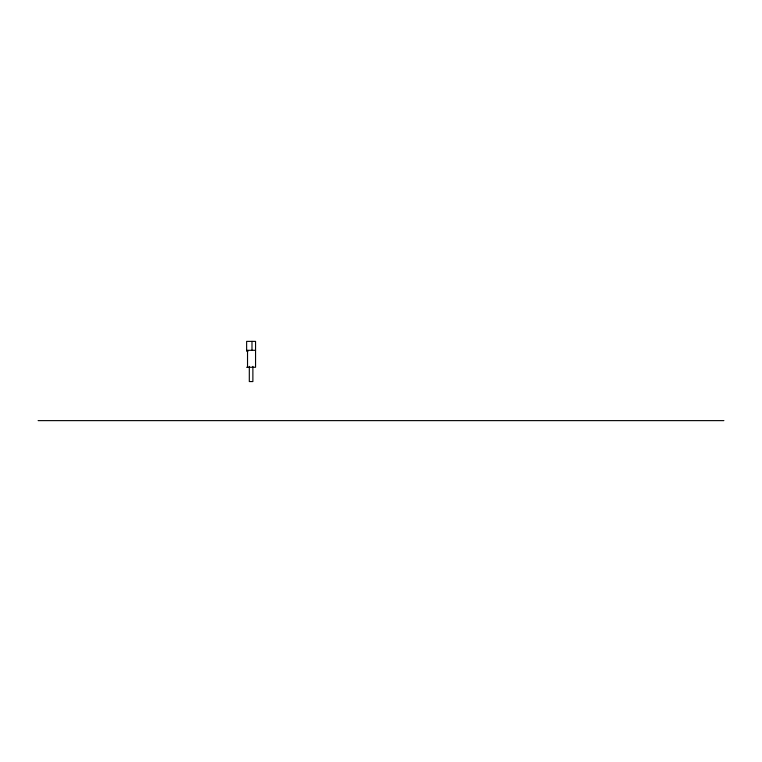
<?xml version="1.0" encoding="UTF-8"?>
<svg xmlns="http://www.w3.org/2000/svg" width="762" height="762" viewBox="0 0 762 762"><rect width="100%" height="100%" fill="white"/><g stroke="black" fill="none" stroke-linecap="round" stroke-linejoin="round"><path stroke-width="1.14" d="M246.631 350.31L255.556 350.31M247.964 351.196L246.631 351.196L246.631 341.376L255.556 341.376L255.556 367.274L246.631 367.274M38.1 420.624L723.9 420.624M252.879 366.379L252.879 381.562L249.307 381.562L249.307 366.379M251.984 341.376L251.984 350.31M247.526 351.196L247.526 367.274"/></g></svg>
